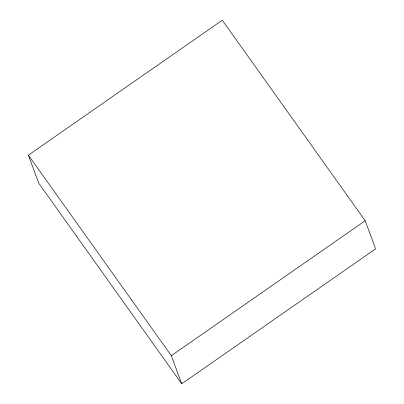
<?xml version="1.0" encoding="UTF-8"?>
<svg xmlns="http://www.w3.org/2000/svg" width="404" height="404" viewBox="0 0 404 404"><rect width="100%" height="100%" fill="white"/><g stroke="black" fill="none" stroke-linecap="round" stroke-linejoin="round"><path stroke-width="0.61" d="M28.391 155.156L222.281 20.2L365.191 220.741L375.609 248.844L181.719 383.8L38.809 183.259L28.391 155.156L171.306 355.697L181.719 383.8M171.306 355.697L365.191 220.741"/></g></svg>
